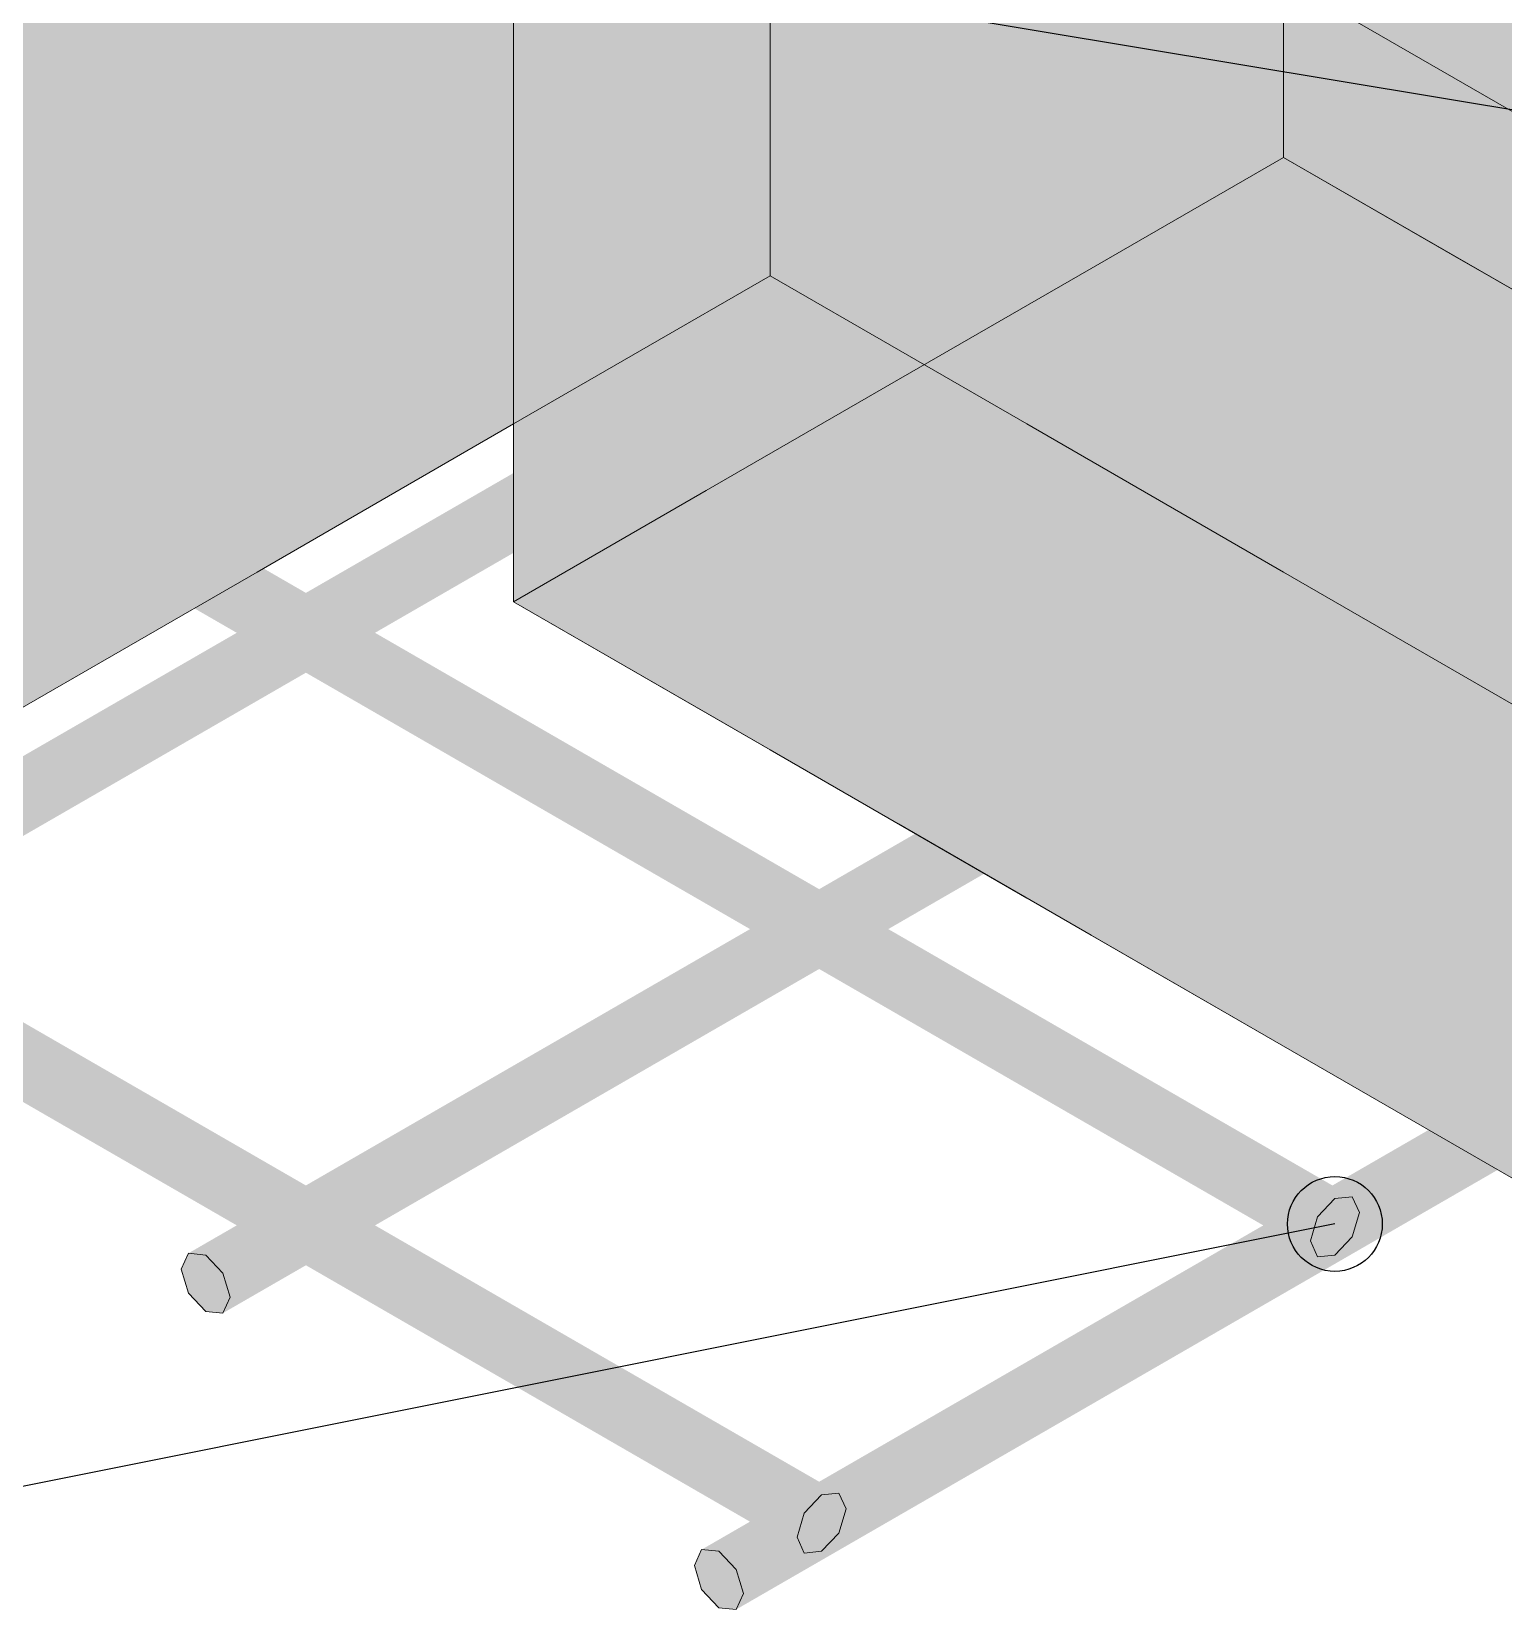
# Model space of a CAD drawing. Header units: metres. Extents: x 349021 to 349543, y 9281040 to 9281959.
# Drawn here: x 349207.1504 to 349207.3987, y 9281044.1249 to 9281044.3912 of the extents above; entities that cross this region are included whole.
import ezdxf

# ---------------------------------------------------------------- set-up
doc = ezdxf.new("R2010")
doc.units = ezdxf.units.M
doc.header["$LTSCALE"] = 0.25
doc.layers.add('ISO-3D', color=7, linetype='CONTINUOUS', lineweight=13)
doc.layers.add('ISO-3D-ARISTAS', color=250, linetype='CONTINUOUS', lineweight=13)
doc.layers.add('LLAMADAS-NUM', color=30, linetype='CONTINUOUS', lineweight=25, true_color=0xc05014)

msp = doc.modelspace()

# ---------------------------------------------------------------- linework, layer by layer
at = {"layer": 'ISO-3D', "true_color": 0x8e8d88}
for points in [[(349207.275, 9281044.4), (349207.2317, 9281044.375), (349207.275, 9281044.45), (349207.2317, 9281044.425)], [(349207.26417, 9281044.40375), (349207.2317, 9281044.385), (349207.26417, 9281044.44875), (349207.2317, 9281044.43)], [(349207.32913, 9281044.39625), (349207.29665, 9281044.3775), (349207.32913, 9281044.44125), (349207.29665, 9281044.4225)], [(349207.2317, 9281044.375), (349207.1884, 9281044.35), (349207.2317, 9281044.425), (349207.1884, 9281044.4)], [(349207.29665, 9281044.3775), (349207.26417, 9281044.35875), (349207.29665, 9281044.4225), (349207.26417, 9281044.40375)], [(349207.1884, 9281044.4), (349207.1451, 9281044.375), (349207.1884, 9281044.42), (349207.1451, 9281044.395)], [(349207.3616, 9281044.37), (349207.32913, 9281044.35125), (349207.3616, 9281044.415), (349207.32913, 9281044.39625)], [(349207.26417, 9281044.35875), (349207.2317, 9281044.34), (349207.26417, 9281044.40375), (349207.2317, 9281044.385)], [(349207.1884, 9281044.35), (349207.1451, 9281044.325), (349207.1884, 9281044.4), (349207.1451, 9281044.375)], [(349207.275, 9281044.35), (349207.2317, 9281044.325), (349207.275, 9281044.4), (349207.2317, 9281044.375)], [(349207.32913, 9281044.35125), (349207.29665, 9281044.3325), (349207.32913, 9281044.39625), (349207.29665, 9281044.3775)], [(349207.29665, 9281044.3325), (349207.26417, 9281044.31375), (349207.29665, 9281044.3775), (349207.26417, 9281044.35875)], [(349207.2317, 9281044.325), (349207.1884, 9281044.3), (349207.2317, 9281044.375), (349207.1884, 9281044.35)], [(349207.26417, 9281044.31375), (349207.2317, 9281044.295), (349207.26417, 9281044.35875), (349207.2317, 9281044.34)], [(349207.1884, 9281044.3), (349207.1451, 9281044.275), (349207.1884, 9281044.35), (349207.1451, 9281044.325)]]:
    msp.add_solid(points, dxfattribs=at)
at = {"layer": 'ISO-3D', "true_color": 0x9e9d98}
for points in [[(349207.3183, 9281044.375), (349207.275, 9281044.4), (349207.3183, 9281044.425), (349207.275, 9281044.45)], [(349207.41934, 9281044.38333), (349207.39047, 9281044.4), (349207.41934, 9281044.43), (349207.39047, 9281044.44667)], [(349207.32913, 9281044.37375), (349207.29665, 9281044.3925), (349207.32913, 9281044.41875), (349207.29665, 9281044.4375)], [(349207.26417, 9281044.36625), (349207.2317, 9281044.385), (349207.26417, 9281044.41125), (349207.2317, 9281044.43)], [(349207.3616, 9281044.35), (349207.3183, 9281044.375), (349207.3616, 9281044.4), (349207.3183, 9281044.425)], [(349207.4049, 9281044.375), (349207.3616, 9281044.4), (349207.4049, 9281044.395), (349207.3616, 9281044.42)], [(349207.3616, 9281044.355), (349207.32913, 9281044.37375), (349207.3616, 9281044.4), (349207.32913, 9281044.41875)], [(349207.39047, 9281044.35333), (349207.3616, 9281044.37), (349207.39047, 9281044.4), (349207.3616, 9281044.41667)], [(349207.29665, 9281044.3475), (349207.26417, 9281044.36625), (349207.29665, 9281044.3925), (349207.26417, 9281044.41125)], [(349207.3183, 9281044.325), (349207.275, 9281044.35), (349207.3183, 9281044.375), (349207.275, 9281044.4)], [(349207.4049, 9281044.33), (349207.3616, 9281044.355), (349207.4049, 9281044.375), (349207.3616, 9281044.4)], [(349207.4049, 9281044.325), (349207.3616, 9281044.35), (349207.4049, 9281044.375), (349207.3616, 9281044.4)], [(349207.41934, 9281044.33667), (349207.39047, 9281044.35333), (349207.41934, 9281044.38333), (349207.39047, 9281044.4)], [(349207.32913, 9281044.32875), (349207.29665, 9281044.3475), (349207.32913, 9281044.37375), (349207.29665, 9281044.3925)], [(349207.26417, 9281044.32125), (349207.2317, 9281044.34), (349207.26417, 9281044.36625), (349207.2317, 9281044.385)], [(349207.3616, 9281044.3), (349207.3183, 9281044.325), (349207.3616, 9281044.35), (349207.3183, 9281044.375)], [(349207.3616, 9281044.31), (349207.32913, 9281044.32875), (349207.3616, 9281044.355), (349207.32913, 9281044.37375)], [(349207.29665, 9281044.3025), (349207.26417, 9281044.32125), (349207.29665, 9281044.3475), (349207.26417, 9281044.36625)], [(349207.4049, 9281044.285), (349207.3616, 9281044.31), (349207.4049, 9281044.33), (349207.3616, 9281044.355)], [(349207.4049, 9281044.275), (349207.3616, 9281044.3), (349207.4049, 9281044.325), (349207.3616, 9281044.35)], [(349207.32913, 9281044.28375), (349207.29665, 9281044.3025), (349207.32913, 9281044.32875), (349207.29665, 9281044.3475)], [(349207.26417, 9281044.27625), (349207.2317, 9281044.295), (349207.26417, 9281044.32125), (349207.2317, 9281044.34)], [(349207.3616, 9281044.265), (349207.32913, 9281044.28375), (349207.3616, 9281044.31), (349207.32913, 9281044.32875)], [(349207.29665, 9281044.2575), (349207.26417, 9281044.27625), (349207.29665, 9281044.3025), (349207.26417, 9281044.32125)], [(349207.4049, 9281044.24), (349207.3616, 9281044.265), (349207.4049, 9281044.285), (349207.3616, 9281044.31)], [(349207.32913, 9281044.23875), (349207.29665, 9281044.2575), (349207.32913, 9281044.28375), (349207.29665, 9281044.3025)], [(349207.3616, 9281044.22), (349207.32913, 9281044.23875), (349207.3616, 9281044.265), (349207.32913, 9281044.28375)], [(349207.4049, 9281044.195), (349207.3616, 9281044.22), (349207.4049, 9281044.24), (349207.3616, 9281044.265)]]:
    msp.add_solid(points, dxfattribs=at)
at = {"layer": 'ISO-3D', "true_color": 0xb0aea8}
for points in [[(349207.17757, 9281044.40625), (349207.13427, 9281044.38125), (349207.1451, 9281044.425), (349207.10179, 9281044.4)], [(349207.23892, 9281044.40417), (349207.21005, 9281044.3875), (349207.20644, 9281044.42292), (349207.17757, 9281044.40625)], [(349207.30026, 9281044.40208), (349207.27139, 9281044.38542), (349207.26778, 9281044.42083), (349207.23892, 9281044.40417)], [(349207.3616, 9281044.4), (349207.33274, 9281044.38333), (349207.32913, 9281044.41875), (349207.30026, 9281044.40208)], [(349207.21005, 9281044.3875), (349207.16675, 9281044.3625), (349207.17757, 9281044.40625), (349207.13427, 9281044.38125)], [(349207.27139, 9281044.38542), (349207.24252, 9281044.36875), (349207.23892, 9281044.40417), (349207.21005, 9281044.3875)], [(349207.33274, 9281044.38333), (349207.30387, 9281044.36667), (349207.30026, 9281044.40208), (349207.27139, 9281044.38542)], [(349207.4049, 9281044.375), (349207.37604, 9281044.35833), (349207.3616, 9281044.4), (349207.33274, 9281044.38333)], [(349207.24252, 9281044.36875), (349207.19922, 9281044.34375), (349207.21005, 9281044.3875), (349207.16675, 9281044.3625)], [(349207.30387, 9281044.36667), (349207.275, 9281044.35), (349207.27139, 9281044.38542), (349207.24252, 9281044.36875)], [(349207.37604, 9281044.35833), (349207.34717, 9281044.34167), (349207.33274, 9281044.38333), (349207.30387, 9281044.36667)], [(349207.16675, 9281044.3625), (349207.12345, 9281044.3375), (349207.13427, 9281044.38125), (349207.09097, 9281044.35625)], [(349207.44821, 9281044.35), (349207.41934, 9281044.33333), (349207.4049, 9281044.375), (349207.37604, 9281044.35833)], [(349207.275, 9281044.35), (349207.2317, 9281044.325), (349207.24252, 9281044.36875), (349207.19922, 9281044.34375)], [(349207.4049, 9281044.345), (349207.37243, 9281044.32625), (349207.3616, 9281044.37), (349207.32913, 9281044.35125)], [(349207.34717, 9281044.34167), (349207.3183, 9281044.325), (349207.30387, 9281044.36667), (349207.275, 9281044.35)], [(349207.19922, 9281044.34375), (349207.15592, 9281044.31875), (349207.16675, 9281044.3625), (349207.12345, 9281044.3375)], [(349207.41934, 9281044.33333), (349207.39047, 9281044.31667), (349207.37604, 9281044.35833), (349207.34717, 9281044.34167)], [(349207.37243, 9281044.32625), (349207.33995, 9281044.3075), (349207.32913, 9281044.35125), (349207.29665, 9281044.3325)], [(349207.44821, 9281044.32), (349207.41573, 9281044.30125), (349207.4049, 9281044.345), (349207.37243, 9281044.32625)], [(349207.2317, 9281044.325), (349207.1884, 9281044.3), (349207.19922, 9281044.34375), (349207.15592, 9281044.31875)], [(349207.39047, 9281044.31667), (349207.3616, 9281044.3), (349207.34717, 9281044.34167), (349207.3183, 9281044.325)], [(349207.15592, 9281044.31875), (349207.11262, 9281044.29375), (349207.12345, 9281044.3375), (349207.08014, 9281044.3125)], [(349207.33995, 9281044.3075), (349207.30748, 9281044.28875), (349207.29665, 9281044.3325), (349207.26417, 9281044.31375)], [(349207.46264, 9281044.30833), (349207.43377, 9281044.29167), (349207.41934, 9281044.33333), (349207.39047, 9281044.31667)], [(349207.41573, 9281044.30125), (349207.38325, 9281044.2825), (349207.37243, 9281044.32625), (349207.33995, 9281044.3075)], [(349207.1884, 9281044.3), (349207.1451, 9281044.275), (349207.15592, 9281044.31875), (349207.11262, 9281044.29375)], [(349207.43377, 9281044.29167), (349207.4049, 9281044.275), (349207.39047, 9281044.31667), (349207.3616, 9281044.3)], [(349207.30748, 9281044.28875), (349207.275, 9281044.27), (349207.26417, 9281044.31375), (349207.2317, 9281044.295)], [(349207.38325, 9281044.2825), (349207.35078, 9281044.26375), (349207.33995, 9281044.3075), (349207.30748, 9281044.28875)], [(349207.45903, 9281044.27625), (349207.42655, 9281044.2575), (349207.41573, 9281044.30125), (349207.38325, 9281044.2825)], [(349207.35078, 9281044.26375), (349207.3183, 9281044.245), (349207.30748, 9281044.28875), (349207.275, 9281044.27)], [(349207.42655, 9281044.2575), (349207.39408, 9281044.23875), (349207.38325, 9281044.2825), (349207.35078, 9281044.26375)], [(349207.39408, 9281044.23875), (349207.3616, 9281044.22), (349207.35078, 9281044.26375), (349207.3183, 9281044.245)], [(349207.46986, 9281044.2325), (349207.43738, 9281044.21375), (349207.42655, 9281044.2575), (349207.39408, 9281044.23875)], [(349207.43738, 9281044.21375), (349207.4049, 9281044.195), (349207.39408, 9281044.23875), (349207.3616, 9281044.22)]]:
    msp.add_solid(points, dxfattribs=at)
at = {"layer": 'ISO-3D', "true_color": 0x6c452d}
for points in [[(349207.38117, 9281044.38996), (349207.37826, 9281044.38967), (349207.33987, 9281044.41381), (349207.33695, 9281044.41352)], [(349207.21197, 9281044.38765), (349207.20905, 9281044.38736), (349207.17066, 9281044.4115), (349207.16775, 9281044.41121)], [(349207.37534, 9281044.37986), (349207.37826, 9281044.38015), (349207.33404, 9281044.4037), (349207.33695, 9281044.40399)], [(349207.20613, 9281044.37755), (349207.20905, 9281044.37784), (349207.16483, 9281044.4014), (349207.16775, 9281044.40169)], [(349207.42248, 9281044.36611), (349207.41956, 9281044.36583), (349207.38117, 9281044.38996), (349207.37826, 9281044.38967)], [(349207.25327, 9281044.36381), (349207.25035, 9281044.36352), (349207.21197, 9281044.38765), (349207.20905, 9281044.38736)], [(349207.41664, 9281044.35601), (349207.41956, 9281044.3563), (349207.37534, 9281044.37986), (349207.37826, 9281044.38015)], [(349207.24744, 9281044.3537), (349207.25035, 9281044.35399), (349207.20613, 9281044.37755), (349207.20905, 9281044.37784)], [(349207.29457, 9281044.33996), (349207.29165, 9281044.33967), (349207.25327, 9281044.36381), (349207.25035, 9281044.36352)], [(349207.28874, 9281044.32986), (349207.29165, 9281044.33015), (349207.24744, 9281044.3537), (349207.25035, 9281044.35399)], [(349207.33587, 9281044.31611), (349207.33296, 9281044.31583), (349207.29457, 9281044.33996), (349207.29165, 9281044.33967)], [(349207.16667, 9281044.31381), (349207.16375, 9281044.31352), (349207.12536, 9281044.33765), (349207.12245, 9281044.33736)], [(349207.33004, 9281044.30601), (349207.33296, 9281044.3063), (349207.28874, 9281044.32986), (349207.29165, 9281044.33015)], [(349207.16083, 9281044.3037), (349207.16375, 9281044.30399), (349207.11953, 9281044.32755), (349207.12245, 9281044.32784)], [(349207.37718, 9281044.29227), (349207.37426, 9281044.29198), (349207.33587, 9281044.31611), (349207.33296, 9281044.31583)], [(349207.20797, 9281044.28996), (349207.20505, 9281044.28967), (349207.16667, 9281044.31381), (349207.16375, 9281044.31352)], [(349207.37134, 9281044.28217), (349207.37426, 9281044.28245), (349207.33004, 9281044.30601), (349207.33296, 9281044.3063)], [(349207.20214, 9281044.27986), (349207.20505, 9281044.28015), (349207.16083, 9281044.3037), (349207.16375, 9281044.30399)], [(349207.41848, 9281044.26842), (349207.41556, 9281044.26813), (349207.37718, 9281044.29227), (349207.37426, 9281044.29198)], [(349207.24927, 9281044.26611), (349207.24635, 9281044.26583), (349207.20797, 9281044.28996), (349207.20505, 9281044.28967)], [(349207.41265, 9281044.25832), (349207.41556, 9281044.25861), (349207.37134, 9281044.28217), (349207.37426, 9281044.28245)], [(349207.24344, 9281044.25601), (349207.24635, 9281044.2563), (349207.20214, 9281044.27986), (349207.20505, 9281044.28015)], [(349207.29057, 9281044.24227), (349207.28766, 9281044.24198), (349207.24927, 9281044.26611), (349207.24635, 9281044.26583)], [(349207.28474, 9281044.23217), (349207.28766, 9281044.23245), (349207.24344, 9281044.25601), (349207.24635, 9281044.2563)], [(349207.33188, 9281044.21842), (349207.32896, 9281044.21813), (349207.29057, 9281044.24227), (349207.28766, 9281044.24198)], [(349207.16267, 9281044.21611), (349207.15975, 9281044.21583), (349207.12137, 9281044.23996), (349207.11845, 9281044.23967)], [(349207.15684, 9281044.20601), (349207.15975, 9281044.2063), (349207.11553, 9281044.22986), (349207.11845, 9281044.23015)], [(349207.32604, 9281044.20832), (349207.32896, 9281044.20861), (349207.28474, 9281044.23217), (349207.28766, 9281044.23245)], [(349207.37318, 9281044.19458), (349207.37026, 9281044.19429), (349207.33188, 9281044.21842), (349207.32896, 9281044.21813)], [(349207.20397, 9281044.19227), (349207.20105, 9281044.19198), (349207.16267, 9281044.21611), (349207.15975, 9281044.21583)], [(349207.36735, 9281044.18447), (349207.37026, 9281044.18476), (349207.32604, 9281044.20832), (349207.32896, 9281044.20861)], [(349207.19814, 9281044.18217), (349207.20105, 9281044.18245), (349207.15684, 9281044.20601), (349207.15975, 9281044.2063)], [(349207.24527, 9281044.16842), (349207.24236, 9281044.16813), (349207.20397, 9281044.19227), (349207.20105, 9281044.19198)], [(349207.23944, 9281044.15832), (349207.24236, 9281044.15861), (349207.19814, 9281044.18217), (349207.20105, 9281044.18245)], [(349207.28658, 9281044.14458), (349207.28366, 9281044.14429), (349207.24527, 9281044.16842), (349207.24236, 9281044.16813)], [(349207.28074, 9281044.13447), (349207.28366, 9281044.13476), (349207.23944, 9281044.15832), (349207.24236, 9281044.15861)]]:
    msp.add_solid(points, dxfattribs=at)
at = {"layer": 'ISO-3D', "true_color": 0x5c3b26}
for points in [[(349207.38238, 9281044.38729), (349207.38117, 9281044.38996), (349207.34108, 9281044.41114), (349207.33987, 9281044.41381)], [(349207.21317, 9281044.38498), (349207.21197, 9281044.38765), (349207.17187, 9281044.40883), (349207.17066, 9281044.4115)], [(349207.37413, 9281044.38253), (349207.37534, 9281044.37986), (349207.33283, 9281044.40637), (349207.33404, 9281044.4037)], [(349207.20492, 9281044.38022), (349207.20613, 9281044.37755), (349207.16362, 9281044.40407), (349207.16483, 9281044.4014)], [(349207.42368, 9281044.36344), (349207.42248, 9281044.36611), (349207.38238, 9281044.38729), (349207.38117, 9281044.38996)], [(349207.25448, 9281044.36114), (349207.25327, 9281044.36381), (349207.21317, 9281044.38498), (349207.21197, 9281044.38765)], [(349207.41544, 9281044.35868), (349207.41664, 9281044.35601), (349207.37413, 9281044.38253), (349207.37534, 9281044.37986)], [(349207.24623, 9281044.35637), (349207.24744, 9281044.3537), (349207.20492, 9281044.38022), (349207.20613, 9281044.37755)], [(349207.29578, 9281044.33729), (349207.29457, 9281044.33996), (349207.25448, 9281044.36114), (349207.25327, 9281044.36381)], [(349207.28753, 9281044.33253), (349207.28874, 9281044.32986), (349207.24623, 9281044.35637), (349207.24744, 9281044.3537)], [(349207.33708, 9281044.31344), (349207.33587, 9281044.31611), (349207.29578, 9281044.33729), (349207.29457, 9281044.33996)], [(349207.16787, 9281044.31114), (349207.16667, 9281044.31381), (349207.12657, 9281044.33498), (349207.12536, 9281044.33765)], [(349207.32883, 9281044.30868), (349207.33004, 9281044.30601), (349207.28753, 9281044.33253), (349207.28874, 9281044.32986)], [(349207.15962, 9281044.30637), (349207.16083, 9281044.3037), (349207.11832, 9281044.33022), (349207.11953, 9281044.32755)], [(349207.37838, 9281044.2896), (349207.37718, 9281044.29227), (349207.33708, 9281044.31344), (349207.33587, 9281044.31611)], [(349207.20918, 9281044.28729), (349207.20797, 9281044.28996), (349207.16787, 9281044.31114), (349207.16667, 9281044.31381)], [(349207.37014, 9281044.28484), (349207.37134, 9281044.28217), (349207.32883, 9281044.30868), (349207.33004, 9281044.30601)], [(349207.20093, 9281044.28253), (349207.20214, 9281044.27986), (349207.15962, 9281044.30637), (349207.16083, 9281044.3037)], [(349207.41969, 9281044.26575), (349207.41848, 9281044.26842), (349207.37838, 9281044.2896), (349207.37718, 9281044.29227)], [(349207.25048, 9281044.26344), (349207.24927, 9281044.26611), (349207.20918, 9281044.28729), (349207.20797, 9281044.28996)], [(349207.41144, 9281044.26099), (349207.41265, 9281044.25832), (349207.37014, 9281044.28484), (349207.37134, 9281044.28217)], [(349207.24223, 9281044.25868), (349207.24344, 9281044.25601), (349207.20093, 9281044.28253), (349207.20214, 9281044.27986)], [(349207.29178, 9281044.2396), (349207.29057, 9281044.24227), (349207.25048, 9281044.26344), (349207.24927, 9281044.26611)], [(349207.28353, 9281044.23484), (349207.28474, 9281044.23217), (349207.24223, 9281044.25868), (349207.24344, 9281044.25601)], [(349207.33308, 9281044.21575), (349207.33188, 9281044.21842), (349207.29178, 9281044.2396), (349207.29057, 9281044.24227)], [(349207.16388, 9281044.21344), (349207.16267, 9281044.21611), (349207.12257, 9281044.23729), (349207.12137, 9281044.23996)], [(349207.32484, 9281044.21099), (349207.32604, 9281044.20832), (349207.28353, 9281044.23484), (349207.28474, 9281044.23217)], [(349207.15563, 9281044.20868), (349207.15684, 9281044.20601), (349207.11432, 9281044.23253), (349207.11553, 9281044.22986)], [(349207.37439, 9281044.19191), (349207.37318, 9281044.19458), (349207.33308, 9281044.21575), (349207.33188, 9281044.21842)], [(349207.20518, 9281044.1896), (349207.20397, 9281044.19227), (349207.16388, 9281044.21344), (349207.16267, 9281044.21611)], [(349207.19693, 9281044.18484), (349207.19814, 9281044.18217), (349207.15563, 9281044.20868), (349207.15684, 9281044.20601)], [(349207.36614, 9281044.18714), (349207.36735, 9281044.18447), (349207.32484, 9281044.21099), (349207.32604, 9281044.20832)], [(349207.24648, 9281044.16575), (349207.24527, 9281044.16842), (349207.20518, 9281044.1896), (349207.20397, 9281044.19227)], [(349207.23823, 9281044.16099), (349207.23944, 9281044.15832), (349207.19693, 9281044.18484), (349207.19814, 9281044.18217)], [(349207.28778, 9281044.14191), (349207.28658, 9281044.14458), (349207.24648, 9281044.16575), (349207.24527, 9281044.16842)], [(349207.27954, 9281044.13714), (349207.28074, 9281044.13447), (349207.23823, 9281044.16099), (349207.23944, 9281044.15832)]]:
    msp.add_solid(points, dxfattribs=at)
at = {"layer": 'ISO-3D', "true_color": 0x845437}
for points in [[(349207.20905, 9281044.38736), (349207.20613, 9281044.38429), (349207.16775, 9281044.41121), (349207.16483, 9281044.40813)], [(349207.37826, 9281044.38967), (349207.37534, 9281044.38659), (349207.33695, 9281044.41352), (349207.33404, 9281044.41044)], [(349207.37826, 9281044.38015), (349207.38117, 9281044.38323), (349207.33695, 9281044.40399), (349207.33987, 9281044.40707)], [(349207.20905, 9281044.37784), (349207.21197, 9281044.38092), (349207.16775, 9281044.40169), (349207.17066, 9281044.40476)], [(349207.41956, 9281044.36583), (349207.41664, 9281044.36275), (349207.37826, 9281044.38967), (349207.37534, 9281044.38659)], [(349207.25035, 9281044.36352), (349207.24744, 9281044.36044), (349207.20905, 9281044.38736), (349207.20613, 9281044.38429)], [(349207.41956, 9281044.3563), (349207.42248, 9281044.35938), (349207.37826, 9281044.38015), (349207.38117, 9281044.38323)], [(349207.25035, 9281044.35399), (349207.25327, 9281044.35707), (349207.20905, 9281044.37784), (349207.21197, 9281044.38092)], [(349207.29165, 9281044.33967), (349207.28874, 9281044.33659), (349207.25035, 9281044.36352), (349207.24744, 9281044.36044)], [(349207.29165, 9281044.33015), (349207.29457, 9281044.33323), (349207.25035, 9281044.35399), (349207.25327, 9281044.35707)], [(349207.33296, 9281044.31583), (349207.33004, 9281044.31275), (349207.29165, 9281044.33967), (349207.28874, 9281044.33659)], [(349207.16375, 9281044.31352), (349207.16083, 9281044.31044), (349207.12245, 9281044.33736), (349207.11953, 9281044.33429)], [(349207.33296, 9281044.3063), (349207.33587, 9281044.30938), (349207.29165, 9281044.33015), (349207.29457, 9281044.33323)], [(349207.16375, 9281044.30399), (349207.16667, 9281044.30707), (349207.12245, 9281044.32784), (349207.12536, 9281044.33092)], [(349207.37426, 9281044.29198), (349207.37134, 9281044.2889), (349207.33296, 9281044.31583), (349207.33004, 9281044.31275)], [(349207.20505, 9281044.28967), (349207.20214, 9281044.28659), (349207.16375, 9281044.31352), (349207.16083, 9281044.31044)], [(349207.37426, 9281044.28245), (349207.37718, 9281044.28553), (349207.33296, 9281044.3063), (349207.33587, 9281044.30938)], [(349207.20505, 9281044.28015), (349207.20797, 9281044.28323), (349207.16375, 9281044.30399), (349207.16667, 9281044.30707)], [(349207.41556, 9281044.26813), (349207.41265, 9281044.26505), (349207.37426, 9281044.29198), (349207.37134, 9281044.2889)], [(349207.24635, 9281044.26583), (349207.24344, 9281044.26275), (349207.20505, 9281044.28967), (349207.20214, 9281044.28659)], [(349207.24635, 9281044.2563), (349207.24927, 9281044.25938), (349207.20505, 9281044.28015), (349207.20797, 9281044.28323)], [(349207.41556, 9281044.25861), (349207.41848, 9281044.26169), (349207.37426, 9281044.28245), (349207.37718, 9281044.28553)], [(349207.28766, 9281044.24198), (349207.28474, 9281044.2389), (349207.24635, 9281044.26583), (349207.24344, 9281044.26275)], [(349207.28766, 9281044.23245), (349207.29057, 9281044.23553), (349207.24635, 9281044.2563), (349207.24927, 9281044.25938)], [(349207.32896, 9281044.21813), (349207.32604, 9281044.21505), (349207.28766, 9281044.24198), (349207.28474, 9281044.2389)], [(349207.15975, 9281044.21583), (349207.15684, 9281044.21275), (349207.11845, 9281044.23967), (349207.11553, 9281044.23659)], [(349207.32896, 9281044.20861), (349207.33188, 9281044.21169), (349207.28766, 9281044.23245), (349207.29057, 9281044.23553)], [(349207.15975, 9281044.2063), (349207.16267, 9281044.20938), (349207.11845, 9281044.23015), (349207.12137, 9281044.23323)], [(349207.37026, 9281044.19429), (349207.36735, 9281044.19121), (349207.32896, 9281044.21813), (349207.32604, 9281044.21505)], [(349207.20105, 9281044.19198), (349207.19814, 9281044.1889), (349207.15975, 9281044.21583), (349207.15684, 9281044.21275)], [(349207.37026, 9281044.18476), (349207.37318, 9281044.18784), (349207.32896, 9281044.20861), (349207.33188, 9281044.21169)], [(349207.20105, 9281044.18245), (349207.20397, 9281044.18553), (349207.15975, 9281044.2063), (349207.16267, 9281044.20938)], [(349207.24236, 9281044.16813), (349207.23944, 9281044.16505), (349207.20105, 9281044.19198), (349207.19814, 9281044.1889)], [(349207.24236, 9281044.15861), (349207.24527, 9281044.16169), (349207.20105, 9281044.18245), (349207.20397, 9281044.18553)], [(349207.28366, 9281044.14429), (349207.28074, 9281044.14121), (349207.24236, 9281044.16813), (349207.23944, 9281044.16505)], [(349207.28366, 9281044.13476), (349207.28658, 9281044.13784), (349207.24236, 9281044.15861), (349207.24527, 9281044.16169)]]:
    msp.add_solid(points, dxfattribs=at)
at = {"layer": 'ISO-3D', "true_color": 0x7e5035}
for points in [[(349207.38117, 9281044.38323), (349207.38238, 9281044.38729), (349207.33987, 9281044.40707), (349207.34108, 9281044.41114)], [(349207.21197, 9281044.38092), (349207.21317, 9281044.38498), (349207.17066, 9281044.40476), (349207.17187, 9281044.40883)], [(349207.37534, 9281044.38659), (349207.37413, 9281044.38253), (349207.33404, 9281044.41044), (349207.33283, 9281044.40637)], [(349207.20613, 9281044.38429), (349207.20492, 9281044.38022), (349207.16483, 9281044.40813), (349207.16362, 9281044.40407)], [(349207.42248, 9281044.35938), (349207.42368, 9281044.36344), (349207.38117, 9281044.38323), (349207.38238, 9281044.38729)], [(349207.25327, 9281044.35707), (349207.25448, 9281044.36114), (349207.21197, 9281044.38092), (349207.21317, 9281044.38498)], [(349207.41664, 9281044.36275), (349207.41544, 9281044.35868), (349207.37534, 9281044.38659), (349207.37413, 9281044.38253)], [(349207.24744, 9281044.36044), (349207.24623, 9281044.35637), (349207.20613, 9281044.38429), (349207.20492, 9281044.38022)], [(349207.28874, 9281044.33659), (349207.28753, 9281044.33253), (349207.24744, 9281044.36044), (349207.24623, 9281044.35637)], [(349207.29457, 9281044.33323), (349207.29578, 9281044.33729), (349207.25327, 9281044.35707), (349207.25448, 9281044.36114)], [(349207.33004, 9281044.31275), (349207.32883, 9281044.30868), (349207.28874, 9281044.33659), (349207.28753, 9281044.33253)], [(349207.33587, 9281044.30938), (349207.33708, 9281044.31344), (349207.29457, 9281044.33323), (349207.29578, 9281044.33729)], [(349207.16083, 9281044.31044), (349207.15962, 9281044.30637), (349207.11953, 9281044.33429), (349207.11832, 9281044.33022)], [(349207.16667, 9281044.30707), (349207.16787, 9281044.31114), (349207.12536, 9281044.33092), (349207.12657, 9281044.33498)], [(349207.37134, 9281044.2889), (349207.37014, 9281044.28484), (349207.33004, 9281044.31275), (349207.32883, 9281044.30868)], [(349207.37718, 9281044.28553), (349207.37838, 9281044.2896), (349207.33587, 9281044.30938), (349207.33708, 9281044.31344)], [(349207.20214, 9281044.28659), (349207.20093, 9281044.28253), (349207.16083, 9281044.31044), (349207.15962, 9281044.30637)], [(349207.20797, 9281044.28323), (349207.20918, 9281044.28729), (349207.16667, 9281044.30707), (349207.16787, 9281044.31114)], [(349207.41265, 9281044.26505), (349207.41144, 9281044.26099), (349207.37134, 9281044.2889), (349207.37014, 9281044.28484)], [(349207.41848, 9281044.26169), (349207.41969, 9281044.26575), (349207.37718, 9281044.28553), (349207.37838, 9281044.2896)], [(349207.24344, 9281044.26275), (349207.24223, 9281044.25868), (349207.20214, 9281044.28659), (349207.20093, 9281044.28253)], [(349207.24927, 9281044.25938), (349207.25048, 9281044.26344), (349207.20797, 9281044.28323), (349207.20918, 9281044.28729)], [(349207.28474, 9281044.2389), (349207.28353, 9281044.23484), (349207.24344, 9281044.26275), (349207.24223, 9281044.25868)], [(349207.29057, 9281044.23553), (349207.29178, 9281044.2396), (349207.24927, 9281044.25938), (349207.25048, 9281044.26344)], [(349207.32604, 9281044.21505), (349207.32484, 9281044.21099), (349207.28474, 9281044.2389), (349207.28353, 9281044.23484)], [(349207.33188, 9281044.21169), (349207.33308, 9281044.21575), (349207.29057, 9281044.23553), (349207.29178, 9281044.2396)], [(349207.15684, 9281044.21275), (349207.15563, 9281044.20868), (349207.11553, 9281044.23659), (349207.11432, 9281044.23253)], [(349207.16267, 9281044.20938), (349207.16388, 9281044.21344), (349207.12137, 9281044.23323), (349207.12257, 9281044.23729)], [(349207.36735, 9281044.19121), (349207.36614, 9281044.18714), (349207.32604, 9281044.21505), (349207.32484, 9281044.21099)], [(349207.37318, 9281044.18784), (349207.37439, 9281044.19191), (349207.33188, 9281044.21169), (349207.33308, 9281044.21575)], [(349207.19814, 9281044.1889), (349207.19693, 9281044.18484), (349207.15684, 9281044.21275), (349207.15563, 9281044.20868)], [(349207.20397, 9281044.18553), (349207.20518, 9281044.1896), (349207.16267, 9281044.20938), (349207.16388, 9281044.21344)], [(349207.23944, 9281044.16505), (349207.23823, 9281044.16099), (349207.19814, 9281044.1889), (349207.19693, 9281044.18484)], [(349207.24527, 9281044.16169), (349207.24648, 9281044.16575), (349207.20397, 9281044.18553), (349207.20518, 9281044.1896)], [(349207.28074, 9281044.14121), (349207.27954, 9281044.13714), (349207.23944, 9281044.16505), (349207.23823, 9281044.16099)], [(349207.28658, 9281044.13784), (349207.28778, 9281044.14191), (349207.24527, 9281044.16169), (349207.24648, 9281044.16575)]]:
    msp.add_solid(points, dxfattribs=at)
at = {"layer": 'ISO-3D', "true_color": 0x513422}
for points in [[(349207.20892, 9281044.40161), (349207.21013, 9281044.40428), (349207.16762, 9281044.37777), (349207.16883, 9281044.38044)], [(349207.37813, 9281044.3993), (349207.37934, 9281044.40197), (349207.33683, 9281044.37546), (349207.33803, 9281044.37813)], [(349207.21717, 9281044.39685), (349207.21596, 9281044.39418), (349207.17587, 9281044.373), (349207.17466, 9281044.37033)], [(349207.38638, 9281044.39454), (349207.38517, 9281044.39187), (349207.34508, 9281044.3707), (349207.34387, 9281044.36803)], [(349207.16762, 9281044.37777), (349207.16883, 9281044.38044), (349207.12632, 9281044.35392), (349207.12752, 9281044.35659)], [(349207.33683, 9281044.37546), (349207.33803, 9281044.37813), (349207.29552, 9281044.35161), (349207.29673, 9281044.35428)], [(349207.17587, 9281044.373), (349207.17466, 9281044.37033), (349207.13456, 9281044.34916), (349207.13336, 9281044.34649)], [(349207.34508, 9281044.3707), (349207.34387, 9281044.36803), (349207.30377, 9281044.34685), (349207.30256, 9281044.34418)], [(349207.29552, 9281044.35161), (349207.29673, 9281044.35428), (349207.25422, 9281044.32777), (349207.25543, 9281044.33044)], [(349207.30377, 9281044.34685), (349207.30256, 9281044.34418), (349207.26247, 9281044.323), (349207.26126, 9281044.32033)], [(349207.25422, 9281044.32777), (349207.25543, 9281044.33044), (349207.21292, 9281044.30392), (349207.21413, 9281044.30659)], [(349207.42343, 9281044.32546), (349207.42464, 9281044.32813), (349207.38213, 9281044.30161), (349207.38333, 9281044.30428)], [(349207.26247, 9281044.323), (349207.26126, 9281044.32033), (349207.22117, 9281044.29916), (349207.21996, 9281044.29649)], [(349207.43168, 9281044.3207), (349207.43047, 9281044.31803), (349207.39038, 9281044.29685), (349207.38917, 9281044.29418)], [(349207.21292, 9281044.30392), (349207.21413, 9281044.30659), (349207.17162, 9281044.28007), (349207.17282, 9281044.28274)], [(349207.38213, 9281044.30161), (349207.38333, 9281044.30428), (349207.34082, 9281044.27777), (349207.34203, 9281044.28044)], [(349207.22117, 9281044.29916), (349207.21996, 9281044.29649), (349207.17986, 9281044.27531), (349207.17866, 9281044.27264)], [(349207.39038, 9281044.29685), (349207.38917, 9281044.29418), (349207.34907, 9281044.273), (349207.34786, 9281044.27033)], [(349207.17162, 9281044.28007), (349207.17282, 9281044.28274), (349207.13031, 9281044.25623), (349207.13152, 9281044.2589)], [(349207.34082, 9281044.27777), (349207.34203, 9281044.28044), (349207.29952, 9281044.25392), (349207.30073, 9281044.25659)], [(349207.17986, 9281044.27531), (349207.17866, 9281044.27264), (349207.13856, 9281044.25146), (349207.13735, 9281044.24879)], [(349207.34907, 9281044.273), (349207.34786, 9281044.27033), (349207.30777, 9281044.24916), (349207.30656, 9281044.24649)], [(349207.29952, 9281044.25392), (349207.30073, 9281044.25659), (349207.25822, 9281044.23007), (349207.25943, 9281044.23274)], [(349207.30777, 9281044.24916), (349207.30656, 9281044.24649), (349207.26647, 9281044.22531), (349207.26526, 9281044.22264)], [(349207.25822, 9281044.23007), (349207.25943, 9281044.23274), (349207.21692, 9281044.20623), (349207.21812, 9281044.2089)], [(349207.42743, 9281044.22777), (349207.42863, 9281044.23044), (349207.38612, 9281044.20392), (349207.38733, 9281044.20659)], [(349207.26647, 9281044.22531), (349207.26526, 9281044.22264), (349207.22516, 9281044.20146), (349207.22396, 9281044.19879)], [(349207.43568, 9281044.223), (349207.43447, 9281044.22033), (349207.39437, 9281044.19916), (349207.39316, 9281044.19649)], [(349207.21692, 9281044.20623), (349207.21812, 9281044.2089), (349207.17561, 9281044.18238), (349207.17682, 9281044.18505)], [(349207.38612, 9281044.20392), (349207.38733, 9281044.20659), (349207.34482, 9281044.18007), (349207.34603, 9281044.18274)], [(349207.22516, 9281044.20146), (349207.22396, 9281044.19879), (349207.18386, 9281044.17762), (349207.18265, 9281044.17495)], [(349207.39437, 9281044.19916), (349207.39316, 9281044.19649), (349207.35307, 9281044.17531), (349207.35186, 9281044.17264)], [(349207.34482, 9281044.18007), (349207.34603, 9281044.18274), (349207.30352, 9281044.15623), (349207.30473, 9281044.1589)], [(349207.35307, 9281044.17531), (349207.35186, 9281044.17264), (349207.31177, 9281044.15146), (349207.31056, 9281044.14879)], [(349207.30352, 9281044.15623), (349207.30473, 9281044.1589), (349207.26222, 9281044.13238), (349207.26342, 9281044.13505)], [(349207.31177, 9281044.15146), (349207.31056, 9281044.14879), (349207.27046, 9281044.12762), (349207.26926, 9281044.12495)]]:
    msp.add_solid(points, dxfattribs=at)
at = {"layer": 'ISO-3D', "true_color": 0x70482f}
for points in [[(349207.21013, 9281044.40428), (349207.21305, 9281044.40399), (349207.16883, 9281044.38044), (349207.17174, 9281044.38015)], [(349207.37934, 9281044.40197), (349207.38225, 9281044.40169), (349207.33803, 9281044.37813), (349207.34095, 9281044.37784)], [(349207.21596, 9281044.39418), (349207.21305, 9281044.39447), (349207.17466, 9281044.37033), (349207.17174, 9281044.37062)], [(349207.38517, 9281044.39187), (349207.38225, 9281044.39216), (349207.34387, 9281044.36803), (349207.34095, 9281044.36831)], [(349207.16883, 9281044.38044), (349207.17174, 9281044.38015), (349207.12752, 9281044.35659), (349207.13044, 9281044.3563)], [(349207.33803, 9281044.37813), (349207.34095, 9281044.37784), (349207.29673, 9281044.35428), (349207.29965, 9281044.35399)], [(349207.17466, 9281044.37033), (349207.17174, 9281044.37062), (349207.13336, 9281044.34649), (349207.13044, 9281044.34678)], [(349207.34387, 9281044.36803), (349207.34095, 9281044.36831), (349207.30256, 9281044.34418), (349207.29965, 9281044.34447)], [(349207.29673, 9281044.35428), (349207.29965, 9281044.35399), (349207.25543, 9281044.33044), (349207.25835, 9281044.33015)], [(349207.30256, 9281044.34418), (349207.29965, 9281044.34447), (349207.26126, 9281044.32033), (349207.25835, 9281044.32062)], [(349207.25543, 9281044.33044), (349207.25835, 9281044.33015), (349207.21413, 9281044.30659), (349207.21704, 9281044.3063)], [(349207.42464, 9281044.32813), (349207.42755, 9281044.32784), (349207.38333, 9281044.30428), (349207.38625, 9281044.30399)], [(349207.26126, 9281044.32033), (349207.25835, 9281044.32062), (349207.21996, 9281044.29649), (349207.21704, 9281044.29678)], [(349207.43047, 9281044.31803), (349207.42755, 9281044.31831), (349207.38917, 9281044.29418), (349207.38625, 9281044.29447)], [(349207.21413, 9281044.30659), (349207.21704, 9281044.3063), (349207.17282, 9281044.28274), (349207.17574, 9281044.28245)], [(349207.38333, 9281044.30428), (349207.38625, 9281044.30399), (349207.34203, 9281044.28044), (349207.34495, 9281044.28015)], [(349207.21996, 9281044.29649), (349207.21704, 9281044.29678), (349207.17866, 9281044.27264), (349207.17574, 9281044.27293)], [(349207.38917, 9281044.29418), (349207.38625, 9281044.29447), (349207.34786, 9281044.27033), (349207.34495, 9281044.27062)], [(349207.17282, 9281044.28274), (349207.17574, 9281044.28245), (349207.13152, 9281044.2589), (349207.13444, 9281044.25861)], [(349207.34203, 9281044.28044), (349207.34495, 9281044.28015), (349207.30073, 9281044.25659), (349207.30365, 9281044.2563)], [(349207.17866, 9281044.27264), (349207.17574, 9281044.27293), (349207.13735, 9281044.24879), (349207.13444, 9281044.24908)], [(349207.34786, 9281044.27033), (349207.34495, 9281044.27062), (349207.30656, 9281044.24649), (349207.30365, 9281044.24678)], [(349207.30073, 9281044.25659), (349207.30365, 9281044.2563), (349207.25943, 9281044.23274), (349207.26234, 9281044.23245)], [(349207.30656, 9281044.24649), (349207.30365, 9281044.24678), (349207.26526, 9281044.22264), (349207.26234, 9281044.22293)], [(349207.25943, 9281044.23274), (349207.26234, 9281044.23245), (349207.21812, 9281044.2089), (349207.22104, 9281044.20861)], [(349207.42863, 9281044.23044), (349207.43155, 9281044.23015), (349207.38733, 9281044.20659), (349207.39025, 9281044.2063)], [(349207.26526, 9281044.22264), (349207.26234, 9281044.22293), (349207.22396, 9281044.19879), (349207.22104, 9281044.19908)], [(349207.43447, 9281044.22033), (349207.43155, 9281044.22062), (349207.39316, 9281044.19649), (349207.39025, 9281044.19678)], [(349207.21812, 9281044.2089), (349207.22104, 9281044.20861), (349207.17682, 9281044.18505), (349207.17974, 9281044.18476)], [(349207.38733, 9281044.20659), (349207.39025, 9281044.2063), (349207.34603, 9281044.18274), (349207.34895, 9281044.18245)], [(349207.22396, 9281044.19879), (349207.22104, 9281044.19908), (349207.18265, 9281044.17495), (349207.17974, 9281044.17524)], [(349207.39316, 9281044.19649), (349207.39025, 9281044.19678), (349207.35186, 9281044.17264), (349207.34895, 9281044.17293)], [(349207.34603, 9281044.18274), (349207.34895, 9281044.18245), (349207.30473, 9281044.1589), (349207.30764, 9281044.15861)], [(349207.35186, 9281044.17264), (349207.34895, 9281044.17293), (349207.31056, 9281044.14879), (349207.30764, 9281044.14908)], [(349207.30473, 9281044.1589), (349207.30764, 9281044.15861), (349207.26342, 9281044.13505), (349207.26634, 9281044.13476)], [(349207.31056, 9281044.14879), (349207.30764, 9281044.14908), (349207.26926, 9281044.12495), (349207.26634, 9281044.12524)]]:
    msp.add_solid(points, dxfattribs=at)
at = {"layer": 'ISO-3D', "true_color": 0x805135}
for points in [[(349207.21305, 9281044.40399), (349207.21596, 9281044.40091), (349207.17174, 9281044.38015), (349207.17466, 9281044.37707)], [(349207.38225, 9281044.40169), (349207.38517, 9281044.39861), (349207.34095, 9281044.37784), (349207.34387, 9281044.37476)], [(349207.21305, 9281044.39447), (349207.21013, 9281044.39755), (349207.17174, 9281044.37062), (349207.16883, 9281044.3737)], [(349207.38225, 9281044.39216), (349207.37934, 9281044.39524), (349207.34095, 9281044.36831), (349207.33803, 9281044.37139)], [(349207.17174, 9281044.38015), (349207.17466, 9281044.37707), (349207.13044, 9281044.3563), (349207.13336, 9281044.35322)], [(349207.34095, 9281044.37784), (349207.34387, 9281044.37476), (349207.29965, 9281044.35399), (349207.30256, 9281044.35091)], [(349207.17174, 9281044.37062), (349207.16883, 9281044.3737), (349207.13044, 9281044.34678), (349207.12752, 9281044.34985)], [(349207.34095, 9281044.36831), (349207.33803, 9281044.37139), (349207.29965, 9281044.34447), (349207.29673, 9281044.34755)], [(349207.29965, 9281044.35399), (349207.30256, 9281044.35091), (349207.25835, 9281044.33015), (349207.26126, 9281044.32707)], [(349207.29965, 9281044.34447), (349207.29673, 9281044.34755), (349207.25835, 9281044.32062), (349207.25543, 9281044.3237)], [(349207.25835, 9281044.33015), (349207.26126, 9281044.32707), (349207.21704, 9281044.3063), (349207.21996, 9281044.30322)], [(349207.42755, 9281044.32784), (349207.43047, 9281044.32476), (349207.38625, 9281044.30399), (349207.38917, 9281044.30091)], [(349207.25835, 9281044.32062), (349207.25543, 9281044.3237), (349207.21704, 9281044.29678), (349207.21413, 9281044.29985)], [(349207.42755, 9281044.31831), (349207.42464, 9281044.32139), (349207.38625, 9281044.29447), (349207.38333, 9281044.29755)], [(349207.21704, 9281044.3063), (349207.21996, 9281044.30322), (349207.17574, 9281044.28245), (349207.17866, 9281044.27938)], [(349207.38625, 9281044.30399), (349207.38917, 9281044.30091), (349207.34495, 9281044.28015), (349207.34786, 9281044.27707)], [(349207.21704, 9281044.29678), (349207.21413, 9281044.29985), (349207.17574, 9281044.27293), (349207.17282, 9281044.27601)], [(349207.38625, 9281044.29447), (349207.38333, 9281044.29755), (349207.34495, 9281044.27062), (349207.34203, 9281044.2737)], [(349207.17574, 9281044.28245), (349207.17866, 9281044.27938), (349207.13444, 9281044.25861), (349207.13735, 9281044.25553)], [(349207.34495, 9281044.28015), (349207.34786, 9281044.27707), (349207.30365, 9281044.2563), (349207.30656, 9281044.25322)], [(349207.17574, 9281044.27293), (349207.17282, 9281044.27601), (349207.13444, 9281044.24908), (349207.13152, 9281044.25216)], [(349207.34495, 9281044.27062), (349207.34203, 9281044.2737), (349207.30365, 9281044.24678), (349207.30073, 9281044.24985)], [(349207.30365, 9281044.2563), (349207.30656, 9281044.25322), (349207.26234, 9281044.23245), (349207.26526, 9281044.22938)], [(349207.30365, 9281044.24678), (349207.30073, 9281044.24985), (349207.26234, 9281044.22293), (349207.25943, 9281044.22601)], [(349207.26234, 9281044.23245), (349207.26526, 9281044.22938), (349207.22104, 9281044.20861), (349207.22396, 9281044.20553)], [(349207.43155, 9281044.23015), (349207.43447, 9281044.22707), (349207.39025, 9281044.2063), (349207.39316, 9281044.20322)], [(349207.26234, 9281044.22293), (349207.25943, 9281044.22601), (349207.22104, 9281044.19908), (349207.21812, 9281044.20216)], [(349207.43155, 9281044.22062), (349207.42863, 9281044.2237), (349207.39025, 9281044.19678), (349207.38733, 9281044.19985)], [(349207.22104, 9281044.20861), (349207.22396, 9281044.20553), (349207.17974, 9281044.18476), (349207.18265, 9281044.18168)], [(349207.39025, 9281044.2063), (349207.39316, 9281044.20322), (349207.34895, 9281044.18245), (349207.35186, 9281044.17938)], [(349207.22104, 9281044.19908), (349207.21812, 9281044.20216), (349207.17974, 9281044.17524), (349207.17682, 9281044.17832)], [(349207.39025, 9281044.19678), (349207.38733, 9281044.19985), (349207.34895, 9281044.17293), (349207.34603, 9281044.17601)], [(349207.34895, 9281044.18245), (349207.35186, 9281044.17938), (349207.30764, 9281044.15861), (349207.31056, 9281044.15553)], [(349207.34895, 9281044.17293), (349207.34603, 9281044.17601), (349207.30764, 9281044.14908), (349207.30473, 9281044.15216)], [(349207.30764, 9281044.15861), (349207.31056, 9281044.15553), (349207.26634, 9281044.13476), (349207.26926, 9281044.13168)], [(349207.30764, 9281044.14908), (349207.30473, 9281044.15216), (349207.26634, 9281044.12524), (349207.26342, 9281044.12832)]]:
    msp.add_solid(points, dxfattribs=at)
at = {"layer": 'ISO-3D', "true_color": 0x734930}
for points in [[(349207.21013, 9281044.39755), (349207.20892, 9281044.40161), (349207.16883, 9281044.3737), (349207.16762, 9281044.37777)], [(349207.21596, 9281044.40091), (349207.21717, 9281044.39685), (349207.17466, 9281044.37707), (349207.17587, 9281044.373)], [(349207.37934, 9281044.39524), (349207.37813, 9281044.3993), (349207.33803, 9281044.37139), (349207.33683, 9281044.37546)], [(349207.38517, 9281044.39861), (349207.38638, 9281044.39454), (349207.34387, 9281044.37476), (349207.34508, 9281044.3707)], [(349207.16883, 9281044.3737), (349207.16762, 9281044.37777), (349207.12752, 9281044.34985), (349207.12632, 9281044.35392)], [(349207.17466, 9281044.37707), (349207.17587, 9281044.373), (349207.13336, 9281044.35322), (349207.13456, 9281044.34916)], [(349207.33803, 9281044.37139), (349207.33683, 9281044.37546), (349207.29673, 9281044.34755), (349207.29552, 9281044.35161)], [(349207.34387, 9281044.37476), (349207.34508, 9281044.3707), (349207.30256, 9281044.35091), (349207.30377, 9281044.34685)], [(349207.29673, 9281044.34755), (349207.29552, 9281044.35161), (349207.25543, 9281044.3237), (349207.25422, 9281044.32777)], [(349207.30256, 9281044.35091), (349207.30377, 9281044.34685), (349207.26126, 9281044.32707), (349207.26247, 9281044.323)], [(349207.25543, 9281044.3237), (349207.25422, 9281044.32777), (349207.21413, 9281044.29985), (349207.21292, 9281044.30392)], [(349207.26126, 9281044.32707), (349207.26247, 9281044.323), (349207.21996, 9281044.30322), (349207.22117, 9281044.29916)], [(349207.42464, 9281044.32139), (349207.42343, 9281044.32546), (349207.38333, 9281044.29755), (349207.38213, 9281044.30161)], [(349207.43047, 9281044.32476), (349207.43168, 9281044.3207), (349207.38917, 9281044.30091), (349207.39038, 9281044.29685)], [(349207.21413, 9281044.29985), (349207.21292, 9281044.30392), (349207.17282, 9281044.27601), (349207.17162, 9281044.28007)], [(349207.21996, 9281044.30322), (349207.22117, 9281044.29916), (349207.17866, 9281044.27938), (349207.17986, 9281044.27531)], [(349207.38333, 9281044.29755), (349207.38213, 9281044.30161), (349207.34203, 9281044.2737), (349207.34082, 9281044.27777)], [(349207.38917, 9281044.30091), (349207.39038, 9281044.29685), (349207.34786, 9281044.27707), (349207.34907, 9281044.273)], [(349207.17282, 9281044.27601), (349207.17162, 9281044.28007), (349207.13152, 9281044.25216), (349207.13031, 9281044.25623)], [(349207.17866, 9281044.27938), (349207.17986, 9281044.27531), (349207.13735, 9281044.25553), (349207.13856, 9281044.25146)], [(349207.34203, 9281044.2737), (349207.34082, 9281044.27777), (349207.30073, 9281044.24985), (349207.29952, 9281044.25392)], [(349207.34786, 9281044.27707), (349207.34907, 9281044.273), (349207.30656, 9281044.25322), (349207.30777, 9281044.24916)], [(349207.30073, 9281044.24985), (349207.29952, 9281044.25392), (349207.25943, 9281044.22601), (349207.25822, 9281044.23007)], [(349207.30656, 9281044.25322), (349207.30777, 9281044.24916), (349207.26526, 9281044.22938), (349207.26647, 9281044.22531)], [(349207.25943, 9281044.22601), (349207.25822, 9281044.23007), (349207.21812, 9281044.20216), (349207.21692, 9281044.20623)], [(349207.26526, 9281044.22938), (349207.26647, 9281044.22531), (349207.22396, 9281044.20553), (349207.22516, 9281044.20146)], [(349207.42863, 9281044.2237), (349207.42743, 9281044.22777), (349207.38733, 9281044.19985), (349207.38612, 9281044.20392)], [(349207.43447, 9281044.22707), (349207.43568, 9281044.223), (349207.39316, 9281044.20322), (349207.39437, 9281044.19916)], [(349207.21812, 9281044.20216), (349207.21692, 9281044.20623), (349207.17682, 9281044.17832), (349207.17561, 9281044.18238)], [(349207.22396, 9281044.20553), (349207.22516, 9281044.20146), (349207.18265, 9281044.18168), (349207.18386, 9281044.17762)], [(349207.38733, 9281044.19985), (349207.38612, 9281044.20392), (349207.34603, 9281044.17601), (349207.34482, 9281044.18007)], [(349207.39316, 9281044.20322), (349207.39437, 9281044.19916), (349207.35186, 9281044.17938), (349207.35307, 9281044.17531)], [(349207.34603, 9281044.17601), (349207.34482, 9281044.18007), (349207.30473, 9281044.15216), (349207.30352, 9281044.15623)], [(349207.35186, 9281044.17938), (349207.35307, 9281044.17531), (349207.31056, 9281044.15553), (349207.31177, 9281044.15146)], [(349207.30473, 9281044.15216), (349207.30352, 9281044.15623), (349207.26342, 9281044.12832), (349207.26222, 9281044.13238)], [(349207.31056, 9281044.15553), (349207.31177, 9281044.15146), (349207.26926, 9281044.13168), (349207.27046, 9281044.12762)]]:
    msp.add_solid(points, dxfattribs=at)
at = {"layer": 'ISO-3D', "true_color": 0x643f2a}
for points in [[(349207.37026, 9281044.18953), (349207.37026, 9281044.19429), (349207.36735, 9281044.19121)], [(349207.37026, 9281044.18953), (349207.37439, 9281044.19191), (349207.37318, 9281044.19458)], [(349207.37026, 9281044.18953), (349207.37318, 9281044.19458), (349207.37026, 9281044.19429)], [(349207.37026, 9281044.18953), (349207.36735, 9281044.19121), (349207.36614, 9281044.18714)], [(349207.37026, 9281044.18953), (349207.37318, 9281044.18784), (349207.37439, 9281044.19191)], [(349207.37026, 9281044.18953), (349207.36614, 9281044.18714), (349207.36735, 9281044.18447)], [(349207.37026, 9281044.18953), (349207.36735, 9281044.18447), (349207.37026, 9281044.18476)], [(349207.37026, 9281044.18953), (349207.37026, 9281044.18476), (349207.37318, 9281044.18784)], [(349207.28366, 9281044.13953), (349207.28366, 9281044.14429), (349207.28074, 9281044.14121)], [(349207.28366, 9281044.13953), (349207.28778, 9281044.14191), (349207.28658, 9281044.14458)], [(349207.28366, 9281044.13953), (349207.28658, 9281044.14458), (349207.28366, 9281044.14429)], [(349207.28366, 9281044.13953), (349207.28074, 9281044.14121), (349207.27954, 9281044.13714)], [(349207.28366, 9281044.13953), (349207.27954, 9281044.13714), (349207.28074, 9281044.13447)], [(349207.28366, 9281044.13953), (349207.28074, 9281044.13447), (349207.28366, 9281044.13476)], [(349207.28366, 9281044.13953), (349207.28658, 9281044.13784), (349207.28778, 9281044.14191)], [(349207.28366, 9281044.13953), (349207.28366, 9281044.13476), (349207.28658, 9281044.13784)]]:
    msp.add_solid(points, dxfattribs=at)
at = {"layer": 'ISO-3D', "true_color": 0x6f472f}
for points in [[(349207.17974, 9281044.18), (349207.17561, 9281044.18238), (349207.17682, 9281044.18505)], [(349207.17974, 9281044.18), (349207.17682, 9281044.18505), (349207.17974, 9281044.18476)], [(349207.17974, 9281044.18), (349207.17974, 9281044.18476), (349207.18265, 9281044.18168)], [(349207.17974, 9281044.18), (349207.17682, 9281044.17832), (349207.17561, 9281044.18238)], [(349207.17974, 9281044.18), (349207.17974, 9281044.17524), (349207.17682, 9281044.17832)], [(349207.17974, 9281044.18), (349207.18265, 9281044.18168), (349207.18386, 9281044.17762)], [(349207.17974, 9281044.18), (349207.18265, 9281044.17495), (349207.17974, 9281044.17524)], [(349207.17974, 9281044.18), (349207.18386, 9281044.17762), (349207.18265, 9281044.17495)], [(349207.26634, 9281044.13), (349207.26222, 9281044.13238), (349207.26342, 9281044.13505)], [(349207.26634, 9281044.13), (349207.26342, 9281044.13505), (349207.26634, 9281044.13476)], [(349207.26634, 9281044.13), (349207.26634, 9281044.13476), (349207.26926, 9281044.13168)], [(349207.26634, 9281044.13), (349207.26342, 9281044.12832), (349207.26222, 9281044.13238)], [(349207.26634, 9281044.13), (349207.26926, 9281044.13168), (349207.27046, 9281044.12762)], [(349207.26634, 9281044.13), (349207.26634, 9281044.12524), (349207.26342, 9281044.12832)], [(349207.26634, 9281044.13), (349207.26926, 9281044.12495), (349207.26634, 9281044.12524)], [(349207.26634, 9281044.13), (349207.27046, 9281044.12762), (349207.26926, 9281044.12495)]]:
    msp.add_solid(points, dxfattribs=at)
at = {"layer": 'ISO-3D-ARISTAS', "color": 250}
for p, q in [((349207.2317, 9281044.385), (349207.2317, 9281044.43)), ((349207.2317, 9281044.385), (349207.2317, 9281044.43)), ((349207.3616, 9281044.37), (349207.3616, 9281044.41667)), ((349207.3616, 9281044.415), (349207.3616, 9281044.37)), ((349207.275, 9281044.4), (349207.275, 9281044.35)), ((349207.275, 9281044.35), (349207.275, 9281044.4)), ((349207.3616, 9281044.4), (349207.4049, 9281044.375)), ((349207.3616, 9281044.4), (349207.4049, 9281044.375)), ((349207.2317, 9281044.34), (349207.2317, 9281044.385)), ((349207.2317, 9281044.34), (349207.2317, 9281044.385)), ((349207.3616, 9281044.37), (349207.32913, 9281044.35125)), ((349207.32913, 9281044.35125), (349207.3616, 9281044.37)), ((349207.39047, 9281044.35333), (349207.3616, 9281044.37)), ((349207.3616, 9281044.37), (349207.4049, 9281044.345)), ((349207.41934, 9281044.33667), (349207.39047, 9281044.35333)), ((349207.275, 9281044.35), (349207.2317, 9281044.325)), ((349207.275, 9281044.35), (349207.2317, 9281044.325)), ((349207.3183, 9281044.325), (349207.275, 9281044.35)), ((349207.3183, 9281044.325), (349207.275, 9281044.35)), ((349207.32913, 9281044.35125), (349207.29665, 9281044.3325)), ((349207.29665, 9281044.3325), (349207.32913, 9281044.35125)), ((349207.2317, 9281044.295), (349207.2317, 9281044.34)), ((349207.2317, 9281044.295), (349207.2317, 9281044.34)), ((349207.29665, 9281044.3325), (349207.26417, 9281044.31375)), ((349207.26417, 9281044.31375), (349207.29665, 9281044.3325)), ((349207.2317, 9281044.325), (349207.1884, 9281044.3)), ((349207.2317, 9281044.325), (349207.1884, 9281044.3)), ((349207.3616, 9281044.3), (349207.3183, 9281044.325)), ((349207.3616, 9281044.3), (349207.3183, 9281044.325)), ((349207.26417, 9281044.31375), (349207.2317, 9281044.295)), ((349207.2317, 9281044.295), (349207.26417, 9281044.31375)), ((349207.1884, 9281044.3), (349207.1451, 9281044.275)), ((349207.1884, 9281044.3), (349207.1451, 9281044.275)), ((349207.4049, 9281044.275), (349207.3616, 9281044.3)), ((349207.4049, 9281044.275), (349207.3616, 9281044.3)), ((349207.275, 9281044.27), (349207.2317, 9281044.295)), ((349207.26417, 9281044.27625), (349207.2317, 9281044.295)), ((349207.29665, 9281044.2575), (349207.26417, 9281044.27625)), ((349207.3183, 9281044.245), (349207.275, 9281044.27)), ((349207.32913, 9281044.23875), (349207.29665, 9281044.2575)), ((349207.3616, 9281044.22), (349207.3183, 9281044.245)), ((349207.3616, 9281044.22), (349207.32913, 9281044.23875)), ((349207.4049, 9281044.195), (349207.3616, 9281044.22)), ((349207.4049, 9281044.195), (349207.3616, 9281044.22)), ((349207.37026, 9281044.19429), (349207.36735, 9281044.19121)), ((349207.37026, 9281044.19429), (349207.36735, 9281044.19121)), ((349207.37318, 9281044.19458), (349207.37026, 9281044.19429)), ((349207.37318, 9281044.19458), (349207.37026, 9281044.19429)), ((349207.37439, 9281044.19191), (349207.37318, 9281044.19458)), ((349207.37439, 9281044.19191), (349207.37318, 9281044.19458)), ((349207.36735, 9281044.19121), (349207.36614, 9281044.18714)), ((349207.36735, 9281044.19121), (349207.36614, 9281044.18714)), ((349207.37318, 9281044.18784), (349207.37439, 9281044.19191)), ((349207.37318, 9281044.18784), (349207.37439, 9281044.19191)), ((349207.37026, 9281044.18476), (349207.37318, 9281044.18784)), ((349207.37026, 9281044.18476), (349207.37318, 9281044.18784)), ((349207.17682, 9281044.18505), (349207.17561, 9281044.18238)), ((349207.17561, 9281044.18238), (349207.17682, 9281044.18505)), ((349207.17974, 9281044.18476), (349207.17682, 9281044.18505)), ((349207.17682, 9281044.18505), (349207.17974, 9281044.18476)), ((349207.18265, 9281044.18168), (349207.17974, 9281044.18476)), ((349207.17974, 9281044.18476), (349207.18265, 9281044.18168)), ((349207.36614, 9281044.18714), (349207.36735, 9281044.18447)), ((349207.36614, 9281044.18714), (349207.36735, 9281044.18447)), ((349207.36735, 9281044.18447), (349207.37026, 9281044.18476)), ((349207.36735, 9281044.18447), (349207.37026, 9281044.18476)), ((349207.17561, 9281044.18238), (349207.17682, 9281044.17832)), ((349207.17682, 9281044.17832), (349207.17561, 9281044.18238)), ((349207.18386, 9281044.17762), (349207.18265, 9281044.18168)), ((349207.18265, 9281044.18168), (349207.18386, 9281044.17762)), ((349207.17682, 9281044.17832), (349207.17974, 9281044.17524)), ((349207.17974, 9281044.17524), (349207.17682, 9281044.17832)), ((349207.18265, 9281044.17495), (349207.18386, 9281044.17762)), ((349207.18386, 9281044.17762), (349207.18265, 9281044.17495)), ((349207.17974, 9281044.17524), (349207.18265, 9281044.17495)), ((349207.18265, 9281044.17495), (349207.17974, 9281044.17524)), ((349207.28366, 9281044.14429), (349207.28074, 9281044.14121)), ((349207.28366, 9281044.14429), (349207.28074, 9281044.14121)), ((349207.28658, 9281044.14458), (349207.28366, 9281044.14429)), ((349207.28658, 9281044.14458), (349207.28366, 9281044.14429)), ((349207.28778, 9281044.14191), (349207.28658, 9281044.14458)), ((349207.28778, 9281044.14191), (349207.28658, 9281044.14458)), ((349207.28074, 9281044.14121), (349207.27954, 9281044.13714)), ((349207.28074, 9281044.14121), (349207.27954, 9281044.13714)), ((349207.28658, 9281044.13784), (349207.28778, 9281044.14191)), ((349207.28658, 9281044.13784), (349207.28778, 9281044.14191)), ((349207.27954, 9281044.13714), (349207.28074, 9281044.13447)), ((349207.27954, 9281044.13714), (349207.28074, 9281044.13447)), ((349207.28366, 9281044.13476), (349207.28658, 9281044.13784)), ((349207.28366, 9281044.13476), (349207.28658, 9281044.13784)), ((349207.26342, 9281044.13505), (349207.26222, 9281044.13238)), ((349207.26222, 9281044.13238), (349207.26342, 9281044.13505)), ((349207.26634, 9281044.13476), (349207.26342, 9281044.13505)), ((349207.26342, 9281044.13505), (349207.26634, 9281044.13476)), ((349207.26926, 9281044.13168), (349207.26634, 9281044.13476)), ((349207.26634, 9281044.13476), (349207.26926, 9281044.13168)), ((349207.28074, 9281044.13447), (349207.28366, 9281044.13476)), ((349207.28074, 9281044.13447), (349207.28366, 9281044.13476)), ((349207.26222, 9281044.13238), (349207.26342, 9281044.12832)), ((349207.26342, 9281044.12832), (349207.26222, 9281044.13238)), ((349207.27046, 9281044.12762), (349207.26926, 9281044.13168)), ((349207.26926, 9281044.13168), (349207.27046, 9281044.12762)), ((349207.26342, 9281044.12832), (349207.26634, 9281044.12524)), ((349207.26634, 9281044.12524), (349207.26342, 9281044.12832)), ((349207.26926, 9281044.12495), (349207.27046, 9281044.12762)), ((349207.27046, 9281044.12762), (349207.26926, 9281044.12495)), ((349207.26634, 9281044.12524), (349207.26926, 9281044.12495)), ((349207.26926, 9281044.12495), (349207.26634, 9281044.12524))]:
    msp.add_line(p, q, dxfattribs=at)
at = {"layer": 'LLAMADAS-NUM'}
for p, q in [((349207.25335, 9281044.4025), (349207.45389, 9281044.36908)), ((349207.37026, 9281044.19), (349207.10949, 9281044.13784))]:
    msp.add_line(p, q, dxfattribs=at)
msp.add_circle((349207.37026, 9281044.19), 0.008, dxfattribs=at)

doc.saveas('drawing.dxf')
